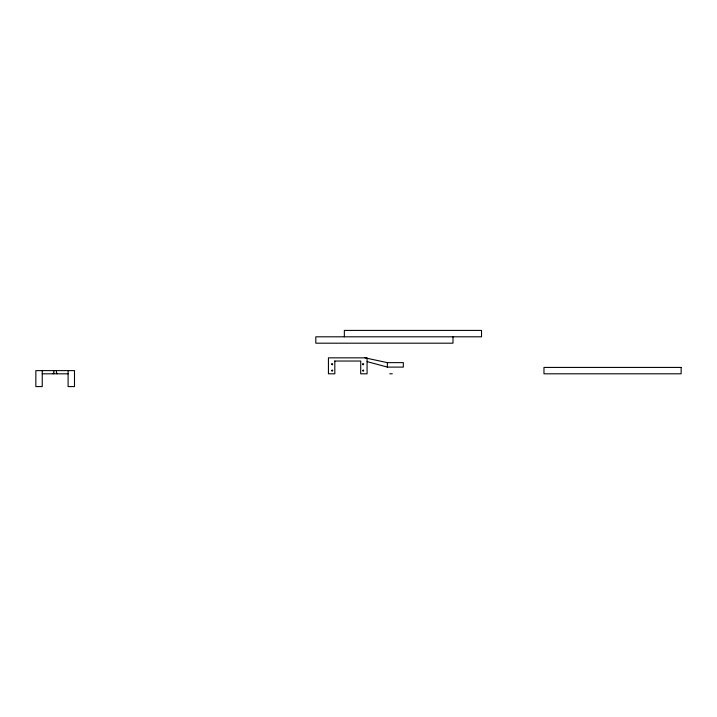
<?xml version="1.0" encoding="UTF-8"?>
<svg xmlns="http://www.w3.org/2000/svg" width="717" height="717" viewBox="0 0 717 717"><rect width="100%" height="100%" fill="white"/><g stroke="black" fill="none" stroke-linecap="round" stroke-linejoin="round"><path stroke-width="1.08" d="M334.767 361.036L360.741 361.036L360.687 373.808L367.077 373.808L367.077 357.846L328.431 357.846L328.431 373.808L334.821 373.808L334.821 361.036M364.998 357.846L387.359 362.632L403.33 362.632L403.33 367.104L387.359 367.104L367.131 361.61M42.24 373.808L68.106 373.808M389.734 373.808L392.289 373.808M452.992 336.802L452.992 343.192L315.812 343.192L315.812 336.802L481.528 336.802L481.528 330.412L344.348 330.412L344.348 336.802M387.359 362.632L387.359 367.104M68.106 370.617L68.106 386.588L74.496 386.588L74.496 370.617L35.85 370.617L35.85 386.588L42.24 386.588L42.24 370.617M57.091 373.808L57.091 373.172L56.455 373.172L56.455 370.617M53.892 370.617L53.892 373.172L53.255 373.172L53.255 373.808M331.648 364.066C332.428 366.504 333.539 362.345 331.648 364.066M331.648 370.456C332.428 372.894 333.539 368.735 331.648 370.456M362.623 364.066C363.411 366.504 364.523 362.345 362.623 364.066M362.623 370.456C363.411 372.894 364.523 368.735 362.623 370.456M681.15 367.427L543.97 367.427L543.97 373.808L681.15 373.808L681.15 367.427"/></g></svg>
